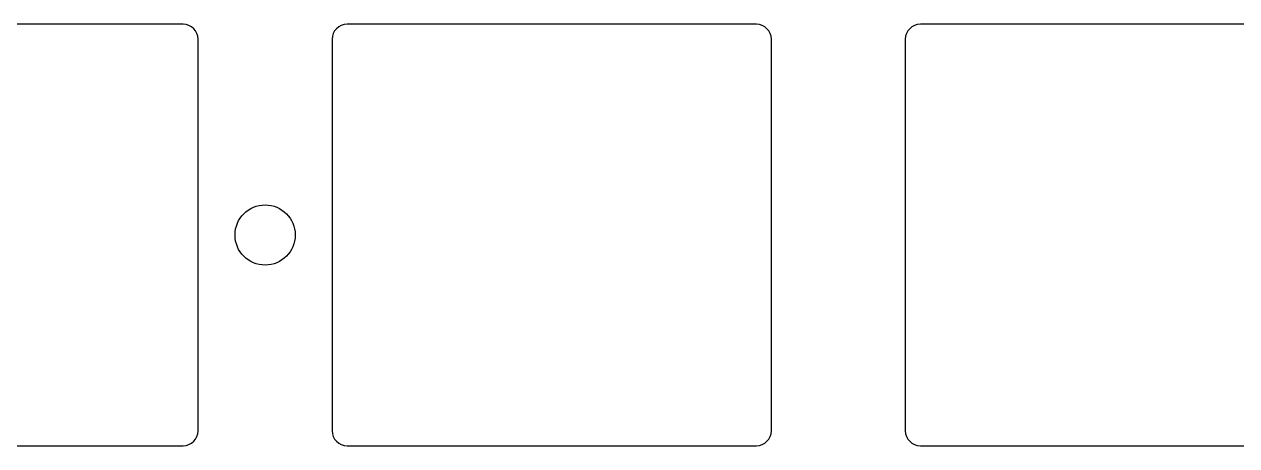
# Model space of a CAD drawing. Header units: millimetres. Extents: x -10 to 276, y -93 to 17.
# Drawn here: x 163.45 to 203.74, y -26.05 to -12.05 of the extents above; entities that cross this region are included whole.
import ezdxf

# ---------------------------------------------------------------- set-up
doc = ezdxf.new("R2010")
doc.units = ezdxf.units.MM
doc.layers.add('BLACK', color=7, linetype='CONTINUOUS')

msp = doc.modelspace()

# ---------------------------------------------------------------- linework, layer by layer
at = {"layer": 'BLACK', "linetype": 'Continuous'}
for p, q in [((168.725, -12.05), (155.125, -12.05)), ((187.775, -12.05), (174.175, -12.05)), ((206.825, -12.05), (193.225, -12.05)), ((169.225, -25.55), (169.225, -12.55)), ((173.675, -12.55), (173.675, -25.55)), ((188.275, -25.55), (188.275, -12.55)), ((192.725, -12.55), (192.725, -25.55)), ((155.125, -26.05), (168.725, -26.05)), ((174.175, -26.05), (187.775, -26.05)), ((193.225, -26.05), (206.825, -26.05))]:
    msp.add_line(p, q, dxfattribs=at)
at = {"layer": 'BLACK'}
msp.add_circle((171.45, -19.05), 1, dxfattribs=at)
for centre, start, end in [((168.725, -12.55), 0, 90), ((174.175, -12.55), 90, 180), ((187.775, -12.55), 0, 90), ((193.225, -12.55), 90, 180), ((168.725, -25.55), 270, 0), ((174.175, -25.55), 180, 270), ((187.775, -25.55), 270, 0), ((193.225, -25.55), 180, 270)]:
    msp.add_arc(centre, 0.5, start, end, dxfattribs=at)

doc.saveas('drawing.dxf')
